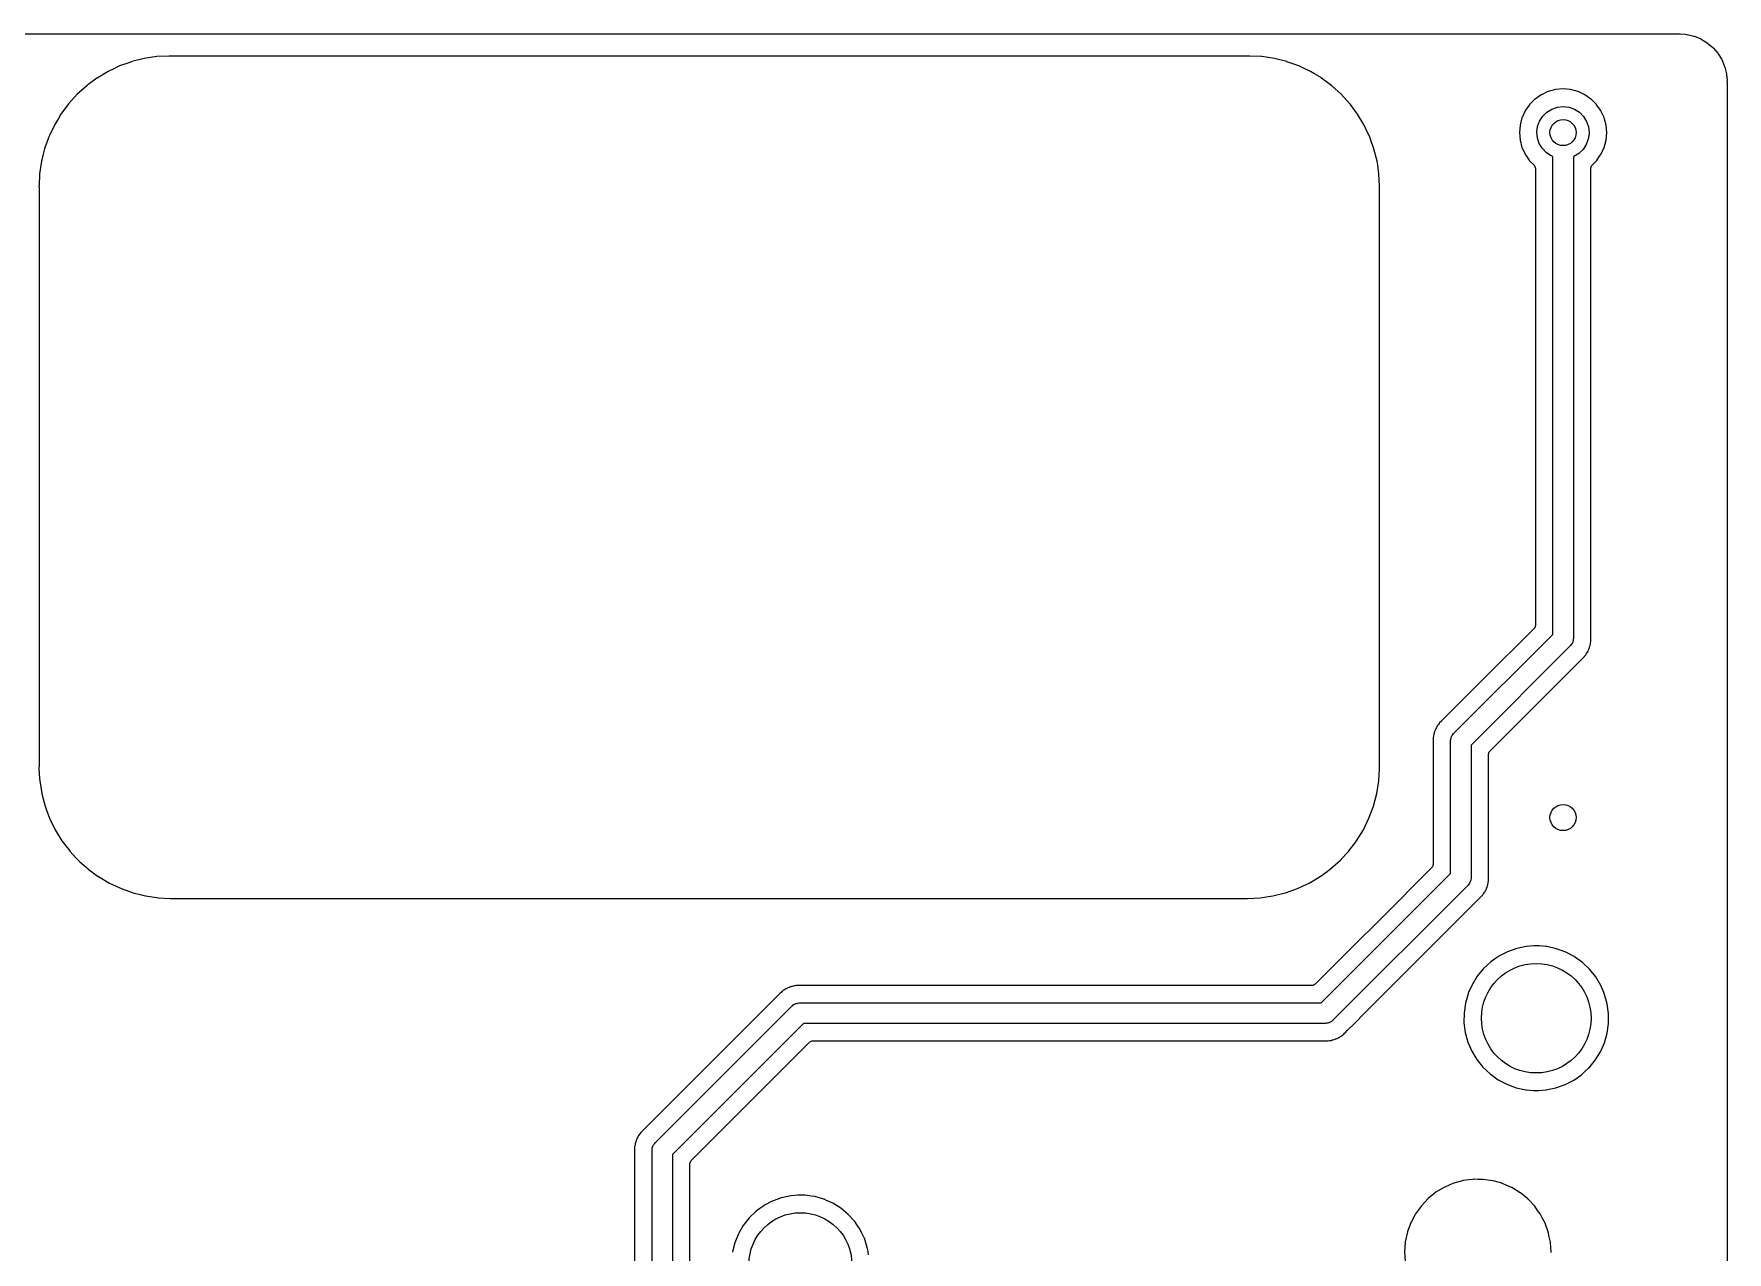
# Model space of a CAD drawing. Extents: x 3.43 to 6.79, y -5.81 to -1.74.
# Drawn here: x 4.849 to 6.794, y -3.143 to -1.742 of the extents above; entities that cross this region are included whole.
import ezdxf

# ---------------------------------------------------------------- set-up
doc = ezdxf.new("R2010")
doc.units = 0
doc.header["$MEASUREMENT"] = 0
doc.layers.add('BLACK', color=7, linetype='CONTINUOUS')

msp = doc.modelspace()

# ---------------------------------------------------------------- linework, layer by layer
at = {"layer": 'BLACK', "linetype": 'CONTINUOUS'}
for p, q in [((4.59476, -1.74242), (6.73719, -1.74242)), ((6.73719, -1.74242), (6.73795, -1.74248)), ((6.73795, -1.74248), (6.73853, -1.74257)), ((6.73853, -1.74257), (6.73853, -1.74257)), ((6.73853, -1.74257), (6.73888, -1.74262)), ((6.73888, -1.74262), (6.73944, -1.74255)), ((6.73944, -1.74255), (6.74047, -1.74252)), ((6.74047, -1.74252), (6.74571, -1.74294)), ((6.74571, -1.74294), (6.74734, -1.74306)), ((6.74734, -1.74306), (6.74811, -1.74319)), ((6.74811, -1.74319), (6.75574, -1.74502)), ((6.75574, -1.74502), (6.75648, -1.74526)), ((6.75648, -1.74526), (6.76373, -1.74826)), ((6.76373, -1.74826), (6.76442, -1.74861)), ((6.76442, -1.74861), (6.77111, -1.75271)), ((4.9899, -1.76864), (4.97532, -1.77081)), ((4.99002, -1.76864), (4.9899, -1.76864)), ((5.00411, -1.76795), (4.99002, -1.76864)), ((4.99002, -1.76864), (4.99002, -1.76864)), ((5.00424, -1.76793), (5.00411, -1.76795)), ((5.00443, -1.76792), (5.00424, -1.76793)), ((5.00424, -1.76793), (5.00424, -1.76793)), ((5.00462, -1.7679), (5.00443, -1.76792)), ((5.00481, -1.7679), (5.00462, -1.7679)), ((5.00488, -1.7679), (5.00481, -1.7679)), ((5.00481, -1.7679), (5.00481, -1.7679)), ((5.00512, -1.7679), (5.00488, -1.7679)), ((5.0053, -1.76793), (5.00512, -1.7679)), ((5.0059, -1.76803), (5.0053, -1.76793)), ((5.0053, -1.76793), (5.0053, -1.76793)), ((5.00672, -1.7681), (5.0059, -1.76803)), ((6.24283, -1.7681), (5.00672, -1.7681)), ((6.24353, -1.76805), (6.24283, -1.7681)), ((6.24405, -1.76798), (6.24353, -1.76805)), ((6.24462, -1.7679), (6.24405, -1.76798)), ((6.24481, -1.7679), (6.24462, -1.7679)), ((6.24486, -1.7679), (6.24481, -1.7679)), ((6.24481, -1.7679), (6.24481, -1.7679)), ((6.24512, -1.7679), (6.24486, -1.7679)), ((6.24531, -1.76793), (6.24512, -1.7679)), ((6.2455, -1.76795), (6.24531, -1.76793)), ((6.24577, -1.76798), (6.2455, -1.76795)), ((6.2455, -1.76795), (6.2455, -1.76795)), ((6.25922, -1.76864), (6.24577, -1.76798)), ((6.25934, -1.76864), (6.25922, -1.76864)), ((6.25922, -1.76864), (6.25922, -1.76864)), ((6.27392, -1.77081), (6.25934, -1.76864)), ((6.77111, -1.75271), (6.77174, -1.75317)), ((6.77174, -1.75317), (6.77771, -1.75827)), ((6.77771, -1.75827), (6.77826, -1.75882)), ((6.77826, -1.75882), (6.78336, -1.76478)), ((6.78336, -1.76478), (6.78381, -1.76541)), ((6.78381, -1.76541), (6.78791, -1.7721)), ((4.93382, -1.78566), (4.92118, -1.79323)), ((4.93703, -1.78414), (4.93382, -1.78566)), ((4.93799, -1.78369), (4.93703, -1.78414)), ((4.94714, -1.77935), (4.93799, -1.78369)), ((4.95773, -1.77557), (4.94714, -1.77935)), ((4.96091, -1.77443), (4.95773, -1.77557)), ((4.96102, -1.77439), (4.96091, -1.77443)), ((4.96091, -1.77443), (4.96091, -1.77443)), ((4.96114, -1.77436), (4.96102, -1.77439)), ((4.9752, -1.77084), (4.96114, -1.77436)), ((4.96114, -1.77436), (4.96114, -1.77436)), ((4.97532, -1.77081), (4.9752, -1.77084)), ((4.9752, -1.77084), (4.9752, -1.77084)), ((6.27404, -1.77084), (6.27392, -1.77081)), ((6.2881, -1.77436), (6.27404, -1.77084)), ((6.27404, -1.77084), (6.27404, -1.77084)), ((6.28811, -1.77436), (6.2881, -1.77436)), ((6.28822, -1.77439), (6.28811, -1.77436)), ((6.28834, -1.77443), (6.28822, -1.77439)), ((6.29516, -1.77687), (6.28834, -1.77443)), ((6.28834, -1.77443), (6.28834, -1.77443)), ((6.3021, -1.77935), (6.29516, -1.77687)), ((6.30513, -1.78079), (6.3021, -1.77935)), ((6.31532, -1.7856), (6.30513, -1.78079)), ((6.31543, -1.78566), (6.31532, -1.7856)), ((6.31532, -1.7856), (6.31532, -1.7856)), ((6.32003, -1.78842), (6.31543, -1.78566)), ((6.32796, -1.79317), (6.32003, -1.78842)), ((6.78791, -1.7721), (6.78827, -1.7728)), ((6.78827, -1.7728), (6.79127, -1.78005)), ((6.79127, -1.78005), (6.79151, -1.78079)), ((6.79151, -1.78079), (6.79334, -1.78842)), ((6.79334, -1.78842), (6.79346, -1.78919)), ((6.79346, -1.78919), (6.79398, -1.79578)), ((4.90934, -1.80201), (4.89841, -1.81191)), ((4.91073, -1.80098), (4.90934, -1.80201)), ((4.92108, -1.79331), (4.91073, -1.80098)), ((4.92118, -1.79323), (4.92108, -1.79331)), ((6.32797, -1.79317), (6.32796, -1.79317)), ((6.32807, -1.79323), (6.32797, -1.79317)), ((6.32817, -1.79331), (6.32807, -1.79323)), ((6.33852, -1.80098), (6.32817, -1.79331)), ((6.32817, -1.79331), (6.32817, -1.79331)), ((6.33991, -1.80201), (6.33852, -1.80098)), ((6.35083, -1.81191), (6.33991, -1.80201)), ((6.5882, -1.80887), (6.58066, -1.81239)), ((6.58839, -1.80878), (6.5882, -1.80887)), ((6.5882, -1.80887), (6.5882, -1.80887)), ((6.5886, -1.80872), (6.58839, -1.80878)), ((6.59119, -1.80803), (6.5886, -1.80872)), ((6.5886, -1.80872), (6.5886, -1.80872)), ((6.59685, -1.80651), (6.59119, -1.80803)), ((6.60557, -1.80575), (6.59685, -1.80651)), ((6.61429, -1.80651), (6.60557, -1.80575)), ((6.61994, -1.80803), (6.61429, -1.80651)), ((6.62253, -1.80872), (6.61994, -1.80803)), ((6.62274, -1.80878), (6.62253, -1.80872)), ((6.62253, -1.80872), (6.62253, -1.80872)), ((6.62294, -1.80887), (6.62274, -1.80878)), ((6.63048, -1.81239), (6.62294, -1.80887)), ((6.62294, -1.80887), (6.62294, -1.80887)), ((6.79396, -1.7968), (6.79391, -1.79715)), ((6.79391, -1.79715), (6.79395, -1.7975)), ((6.79395, -1.7975), (6.79395, -1.7975)), ((6.79395, -1.7975), (6.79407, -1.79839)), ((6.79398, -1.79578), (6.79396, -1.79645)), ((6.79396, -1.79645), (6.79396, -1.79645)), ((6.79396, -1.79645), (6.79396, -1.7968)), ((6.79407, -1.79839), (6.79411, -1.79904)), ((6.79411, -1.79904), (6.79411, -5.75786)), ((4.88852, -1.82284), (4.87974, -1.83467)), ((4.89841, -1.81191), (4.88852, -1.82284)), ((6.36073, -1.82283), (6.35083, -1.81191)), ((6.3608, -1.82293), (6.36073, -1.82283)), ((6.36125, -1.82353), (6.3608, -1.82293)), ((6.3608, -1.82293), (6.3608, -1.82293)), ((6.36951, -1.83467), (6.36125, -1.82353)), ((6.56698, -1.82386), (6.56221, -1.83068)), ((6.5671, -1.82369), (6.56698, -1.82386)), ((6.56698, -1.82386), (6.56698, -1.82386)), ((6.57329, -1.8175), (6.5671, -1.82369)), ((6.57347, -1.81737), (6.57329, -1.8175)), ((6.58028, -1.8126), (6.57347, -1.81737)), ((6.57347, -1.81737), (6.57347, -1.81737)), ((6.58046, -1.81248), (6.58028, -1.8126)), ((6.58028, -1.8126), (6.58028, -1.8126)), ((6.58066, -1.81239), (6.58046, -1.81248)), ((6.58066, -1.81239), (6.58066, -1.81239)), ((6.59279, -1.82882), (6.59912, -1.82666)), ((6.59912, -1.82666), (6.60578, -1.82596)), ((6.60578, -1.82596), (6.61242, -1.82675)), ((6.61242, -1.82675), (6.61872, -1.829)), ((6.63067, -1.81248), (6.63048, -1.81239)), ((6.63048, -1.81239), (6.63048, -1.81239)), ((6.63345, -1.81442), (6.63067, -1.81248)), ((6.63766, -1.81737), (6.63345, -1.81442)), ((6.63784, -1.8175), (6.63766, -1.81737)), ((6.63766, -1.81737), (6.63766, -1.81737)), ((6.64403, -1.82369), (6.63784, -1.8175)), ((6.64415, -1.82386), (6.64403, -1.82369)), ((6.64893, -1.83068), (6.64415, -1.82386)), ((6.64415, -1.82386), (6.64415, -1.82386)), ((4.87211, -1.84743), (4.86645, -1.85938)), ((4.87216, -1.84732), (4.87211, -1.84743)), ((4.87211, -1.84743), (4.87211, -1.84743)), ((4.87233, -1.84703), (4.87216, -1.84732)), ((4.87633, -1.84035), (4.87233, -1.84703)), ((4.87974, -1.83467), (4.87633, -1.84035)), ((6.37709, -1.84732), (6.36951, -1.83467)), ((6.37714, -1.84743), (6.37709, -1.84732)), ((6.38107, -1.85575), (6.37714, -1.84743)), ((6.37714, -1.84743), (6.37714, -1.84743)), ((6.55612, -1.84724), (6.55536, -1.85596)), ((6.55791, -1.84056), (6.55612, -1.84724)), ((6.55833, -1.839), (6.55791, -1.84056)), ((6.55838, -1.83879), (6.55833, -1.839)), ((6.55833, -1.839), (6.55833, -1.839)), ((6.55848, -1.83859), (6.55838, -1.83879)), ((6.56199, -1.83105), (6.55848, -1.83859)), ((6.56208, -1.83086), (6.56199, -1.83105)), ((6.56199, -1.83105), (6.56199, -1.83105)), ((6.56221, -1.83068), (6.56208, -1.83086)), ((6.57641, -1.84891), (6.5787, -1.84262)), ((6.5787, -1.84262), (6.58232, -1.837)), ((6.58232, -1.837), (6.5871, -1.83232)), ((6.5871, -1.83232), (6.59279, -1.82882)), ((6.61872, -1.829), (6.62437, -1.83258)), ((6.62437, -1.83258), (6.62908, -1.83733)), ((6.62908, -1.83733), (6.63262, -1.843)), ((6.63262, -1.843), (6.63482, -1.84931)), ((6.64905, -1.83086), (6.64893, -1.83068)), ((6.64914, -1.83105), (6.64905, -1.83086)), ((6.65266, -1.83859), (6.64914, -1.83105)), ((6.64914, -1.83105), (6.64914, -1.83105)), ((6.65275, -1.83879), (6.65266, -1.83859)), ((6.65281, -1.839), (6.65275, -1.83879)), ((6.65322, -1.84056), (6.65281, -1.839)), ((6.65281, -1.839), (6.65281, -1.839)), ((6.65501, -1.84724), (6.65322, -1.84056)), ((6.65578, -1.85596), (6.65501, -1.84724)), ((4.86353, -1.86714), (4.86093, -1.87441)), ((4.86586, -1.86064), (4.86353, -1.86714)), ((4.86645, -1.85938), (4.86586, -1.86064)), ((6.38339, -1.86064), (6.38107, -1.85575)), ((6.38484, -1.86468), (6.38339, -1.86064)), ((6.38793, -1.87333), (6.38484, -1.86468)), ((6.55536, -1.85596), (6.55612, -1.86468)), ((6.55612, -1.86468), (6.55838, -1.87313)), ((6.57557, -1.85554), (6.57641, -1.84891)), ((6.57622, -1.8622), (6.57557, -1.85554)), ((6.57833, -1.86854), (6.57622, -1.8622)), ((6.63462, -1.86342), (6.63225, -1.86967)), ((6.63556, -1.8568), (6.63462, -1.86342)), ((6.63482, -1.84931), (6.63557, -1.85596)), ((6.63557, -1.85596), (6.63556, -1.8568)), ((6.65275, -1.87313), (6.65501, -1.86468)), ((6.65501, -1.86468), (6.65578, -1.85596)), ((4.8593, -1.88087), (4.85731, -1.88882)), ((4.86086, -1.87464), (4.8593, -1.88087)), ((4.86089, -1.87452), (4.86086, -1.87464)), ((4.86086, -1.87464), (4.86086, -1.87464)), ((4.86093, -1.87441), (4.86089, -1.87452)), ((4.86093, -1.87441), (4.86093, -1.87441)), ((6.38836, -1.87452), (6.38793, -1.87333)), ((6.39194, -1.88882), (6.38836, -1.87452)), ((6.55838, -1.87313), (6.55848, -1.87333)), ((6.55848, -1.87333), (6.55848, -1.87333)), ((6.55848, -1.87333), (6.56199, -1.88087)), ((6.56199, -1.88087), (6.56199, -1.88087)), ((6.56199, -1.88087), (6.56208, -1.88107)), ((6.56208, -1.88107), (6.56221, -1.88124)), ((6.56221, -1.88124), (6.56221, -1.88124)), ((6.56221, -1.88124), (6.56278, -1.88206)), ((6.56278, -1.88206), (6.5671, -1.88824)), ((6.5818, -1.87426), (6.57833, -1.86854)), ((6.58644, -1.87908), (6.5818, -1.87426)), ((6.59204, -1.88274), (6.58644, -1.87908)), ((6.59378, -1.88338), (6.59204, -1.88274)), ((6.59378, -2.43283), (6.59378, -1.88338)), ((6.61796, -1.88328), (6.6174, -1.88346)), ((6.6174, -1.88346), (6.6174, -2.43772)), ((6.6237, -1.87986), (6.61796, -1.88328)), ((6.62855, -1.87524), (6.6237, -1.87986)), ((6.63225, -1.86967), (6.62855, -1.87524)), ((6.64403, -1.88824), (6.64835, -1.88206)), ((6.64835, -1.88206), (6.64893, -1.88124)), ((6.64893, -1.88124), (6.64905, -1.88107)), ((6.64893, -1.88124), (6.64893, -1.88124)), ((6.64905, -1.88107), (6.64914, -1.88087)), ((6.64914, -1.88087), (6.65266, -1.87333)), ((6.64914, -1.88087), (6.64914, -1.88087)), ((6.65266, -1.87333), (6.65275, -1.87313)), ((6.65266, -1.87333), (6.65266, -1.87333)), ((4.85514, -1.90352), (4.85448, -1.91697)), ((4.85731, -1.88882), (4.85514, -1.9034)), ((4.85514, -1.9034), (4.85514, -1.90352)), ((4.85514, -1.90352), (4.85514, -1.90352)), ((6.39196, -1.88894), (6.39194, -1.88882)), ((6.39261, -1.89338), (6.39196, -1.88894)), ((6.39196, -1.88894), (6.39196, -1.88894)), ((6.3941, -1.9034), (6.39261, -1.89338)), ((6.39411, -1.90352), (6.3941, -1.9034)), ((6.3948, -1.91764), (6.39411, -1.90352)), ((6.39411, -1.90352), (6.39411, -1.90352)), ((6.5671, -1.88824), (6.57231, -1.89344)), ((6.57231, -1.89344), (6.57365, -1.89589)), ((6.57365, -1.89589), (6.57376, -1.89695)), ((6.57376, -1.89695), (6.57376, -2.42248)), ((6.63742, -1.8969), (6.63821, -1.89422)), ((6.63742, -2.43415), (6.63742, -1.8969)), ((6.63821, -1.89422), (6.63887, -1.89339)), ((6.63887, -1.89339), (6.64403, -1.88824)), ((4.85443, -1.91744), (4.8544, -1.91763)), ((4.8544, -1.91763), (4.8544, -1.91812)), ((4.8544, -1.91812), (4.85449, -1.9188)), ((4.85445, -1.91725), (4.85443, -1.91744)), ((4.85448, -1.91697), (4.85445, -1.91725)), ((4.85445, -1.91725), (4.85445, -1.91725)), ((4.85449, -1.9188), (4.85455, -1.91921)), ((4.85455, -1.91921), (4.8546, -1.91991)), ((4.8546, -1.91991), (4.8546, -2.58428)), ((6.39464, -1.92022), (6.39471, -1.91939)), ((6.39464, -2.58459), (6.39464, -1.92022)), ((6.39471, -1.91939), (6.39474, -1.91921)), ((6.39474, -1.91921), (6.39484, -1.91861)), ((6.39481, -1.91774), (6.3948, -1.91764)), ((6.39482, -1.91793), (6.39481, -1.91774)), ((6.39481, -1.91774), (6.39481, -1.91774)), ((6.39485, -1.91812), (6.39482, -1.91793)), ((6.39484, -1.91861), (6.39485, -1.91812)), ((6.57231, -2.42599), (6.51319, -2.4851)), ((6.57297, -2.42516), (6.57231, -2.42599)), ((6.57376, -2.42248), (6.57297, -2.42516)), ((6.47984, -2.54677), (6.59378, -2.43283)), ((6.61394, -2.44607), (6.5, -2.56001)), ((6.61468, -2.44499), (6.61394, -2.44607)), ((6.61557, -2.44403), (6.61468, -2.44499)), ((6.6159, -2.44322), (6.61557, -2.44403)), ((6.61639, -2.44251), (6.6159, -2.44322)), ((6.61669, -2.44123), (6.61639, -2.44251)), ((6.61718, -2.44001), (6.61669, -2.44123)), ((6.61732, -2.4386), (6.61718, -2.44001)), ((6.61739, -2.4383), (6.61732, -2.4386)), ((6.6174, -2.43772), (6.61736, -2.43812)), ((6.61736, -2.43812), (6.61739, -2.4383)), ((6.63428, -2.45196), (6.63487, -2.45036)), ((6.63487, -2.45036), (6.63506, -2.4499)), ((6.63506, -2.4499), (6.63568, -2.44861)), ((6.63568, -2.44861), (6.6358, -2.44836)), ((6.63568, -2.44861), (6.63568, -2.44861)), ((6.6358, -2.44836), (6.6361, -2.44707)), ((6.6361, -2.44707), (6.63627, -2.44649)), ((6.63627, -2.44649), (6.63663, -2.44551)), ((6.63663, -2.44551), (6.63672, -2.44525)), ((6.63672, -2.44525), (6.63694, -2.44356)), ((6.63694, -2.44356), (6.63703, -2.44307)), ((6.63703, -2.44307), (6.63711, -2.4427)), ((6.63711, -2.4427), (6.63741, -2.4414)), ((6.63741, -2.4414), (6.63742, -2.4398)), ((6.63742, -2.43421), (6.63742, -2.43415)), ((6.63744, -2.43426), (6.63742, -2.43421)), ((6.63742, -2.43829), (6.63744, -2.43426)), ((6.63742, -2.43974), (6.63742, -2.43829)), ((6.63742, -2.43977), (6.63742, -2.43974)), ((6.63742, -2.4398), (6.63742, -2.43977)), ((6.52556, -2.56276), (6.62784, -2.46048)), ((6.62784, -2.46048), (6.62788, -2.46045)), ((6.62788, -2.46045), (6.63022, -2.45816)), ((6.63022, -2.45816), (6.63041, -2.45797)), ((6.63022, -2.45816), (6.63022, -2.45816)), ((6.63041, -2.45797), (6.63134, -2.45653)), ((6.63134, -2.45653), (6.63163, -2.45612)), ((6.63163, -2.45612), (6.6327, -2.45479)), ((6.6327, -2.45479), (6.63327, -2.4536)), ((6.63327, -2.4536), (6.63357, -2.45307)), ((6.63357, -2.45307), (6.63428, -2.45196)), ((6.51319, -2.4851), (6.46594, -2.53235)), ((6.45702, -2.54786), (6.45684, -2.54928)), ((6.45705, -2.54759), (6.45702, -2.54786)), ((6.45751, -2.54635), (6.45705, -2.54759)), ((6.45768, -2.54576), (6.45751, -2.54635)), ((6.45791, -2.54475), (6.45768, -2.54576)), ((6.45798, -2.54448), (6.45791, -2.54475)), ((6.45872, -2.54294), (6.45798, -2.54448)), ((6.45891, -2.54248), (6.45872, -2.54294)), ((6.4594, -2.54114), (6.45891, -2.54248)), ((6.4595, -2.54088), (6.4594, -2.54114)), ((6.4594, -2.54114), (6.4594, -2.54114)), ((6.46021, -2.53977), (6.4595, -2.54088)), ((6.46051, -2.53924), (6.46021, -2.53977)), ((6.46108, -2.53805), (6.46051, -2.53924)), ((6.46215, -2.53671), (6.46108, -2.53805)), ((6.46244, -2.53631), (6.46215, -2.53671)), ((6.46322, -2.53511), (6.46244, -2.53631)), ((6.46337, -2.53487), (6.46322, -2.53511)), ((6.46322, -2.53511), (6.46322, -2.53511)), ((6.4659, -2.53239), (6.46337, -2.53487)), ((6.46594, -2.53235), (6.4659, -2.53239)), ((6.47821, -2.54881), (6.4791, -2.54785)), ((6.4791, -2.54785), (6.47984, -2.54677)), ((6.45636, -2.55455), (6.45634, -2.55858)), ((6.45634, -2.55858), (6.45635, -2.55862)), ((6.45635, -2.55862), (6.45636, -2.55869)), ((6.45637, -2.55171), (6.45636, -2.55303)), ((6.45636, -2.55303), (6.45636, -2.55307)), ((6.45636, -2.55307), (6.45636, -2.5531)), ((6.45636, -2.5531), (6.45636, -2.55455)), ((6.45636, -2.55869), (6.45636, -2.69736)), ((6.45675, -2.54977), (6.45637, -2.55144)), ((6.45637, -2.55144), (6.45637, -2.55171)), ((6.45637, -2.55171), (6.45637, -2.55171)), ((6.45684, -2.54928), (6.45675, -2.54977)), ((6.47638, -2.55512), (6.47642, -2.55472)), ((6.47638, -2.70771), (6.47638, -2.55512)), ((6.47639, -2.55454), (6.47646, -2.55424)), ((6.47642, -2.55472), (6.47639, -2.55454)), ((6.47646, -2.55424), (6.4766, -2.55282)), ((6.4766, -2.55282), (6.47709, -2.55161)), ((6.47709, -2.55161), (6.47739, -2.55033)), ((6.47739, -2.55033), (6.47788, -2.54962)), ((6.47788, -2.54962), (6.47821, -2.54881)), ((6.5, -2.56001), (6.5, -2.7126)), ((6.52002, -2.57036), (6.52081, -2.56768)), ((6.52081, -2.56768), (6.52147, -2.56685)), ((6.52147, -2.56685), (6.52556, -2.56276)), ((4.85445, -2.58565), (4.8544, -2.586)), ((4.8544, -2.586), (4.8544, -2.58649)), ((4.8544, -2.58649), (4.85443, -2.58668)), ((4.85443, -2.58668), (4.85444, -2.58683)), ((4.85444, -2.58683), (4.85446, -2.58705)), ((4.85455, -2.58504), (4.85445, -2.58565)), ((4.85446, -2.58705), (4.8552, -2.59858)), ((4.8546, -2.58428), (4.85455, -2.58504)), ((6.39468, -2.58522), (6.39464, -2.58459)), ((6.39485, -2.58649), (6.39468, -2.58522)), ((6.39474, -2.58767), (6.39478, -2.58737)), ((6.39478, -2.58737), (6.3948, -2.58718)), ((6.39478, -2.58737), (6.39478, -2.58737)), ((6.3948, -2.58718), (6.39483, -2.58699)), ((6.39483, -2.58699), (6.39485, -2.58649)), ((6.52002, -2.70903), (6.52002, -2.57036)), ((4.8552, -2.59858), (4.85536, -2.60125)), ((4.85536, -2.60125), (4.85773, -2.61585)), ((6.39152, -2.61585), (6.39388, -2.60125)), ((6.39388, -2.60125), (6.39474, -2.58767)), ((4.85773, -2.61585), (4.85776, -2.61597)), ((4.85776, -2.61597), (4.85776, -2.61597)), ((4.85776, -2.61597), (4.85933, -2.62192)), ((4.85933, -2.62192), (4.8615, -2.63016)), ((6.38775, -2.63016), (6.39152, -2.61585)), ((4.8615, -2.63016), (4.86154, -2.63027)), ((4.86154, -2.63027), (4.86154, -2.63027)), ((4.86154, -2.63027), (4.86279, -2.63362)), ((4.86279, -2.63362), (4.86664, -2.64402)), ((4.86664, -2.64402), (4.87311, -2.65733)), ((6.37614, -2.65733), (6.3826, -2.64402)), ((6.3826, -2.64402), (6.38628, -2.63411)), ((6.38628, -2.63411), (6.3877, -2.63027)), ((6.3877, -2.63027), (6.38775, -2.63016)), ((6.3877, -2.63027), (6.3877, -2.63027)), ((4.87311, -2.65733), (4.88083, -2.66994)), ((6.36841, -2.66994), (6.37614, -2.65733)), ((4.88083, -2.66994), (4.88975, -2.68174)), ((4.88975, -2.68174), (4.88983, -2.68183)), ((4.88983, -2.68183), (4.88983, -2.68183)), ((4.88983, -2.68183), (4.89727, -2.68991)), ((6.35613, -2.6854), (6.35942, -2.68183)), ((6.35942, -2.68183), (6.3595, -2.68174)), ((6.35942, -2.68183), (6.35942, -2.68183)), ((6.3595, -2.68174), (6.36659, -2.67236)), ((6.36659, -2.67236), (6.36834, -2.67004)), ((6.36834, -2.67004), (6.36841, -2.66994)), ((6.36834, -2.67004), (6.36834, -2.67004)), ((4.89727, -2.68991), (4.89976, -2.69262)), ((4.89976, -2.69262), (4.89985, -2.6927)), ((4.89985, -2.6927), (4.89985, -2.6927)), ((4.89985, -2.6927), (4.90145, -2.69413)), ((4.90145, -2.69413), (4.91079, -2.70248)), ((4.91079, -2.70248), (4.91089, -2.70255)), ((4.91089, -2.70255), (4.91089, -2.70255)), ((4.91089, -2.70255), (4.92263, -2.71115)), ((6.33293, -2.70652), (6.33845, -2.70248)), ((6.33845, -2.70248), (6.33854, -2.7024)), ((6.33854, -2.7024), (6.34418, -2.69736)), ((6.33854, -2.7024), (6.33854, -2.7024)), ((6.34418, -2.69736), (6.34948, -2.69262)), ((6.34948, -2.69262), (6.35613, -2.6854)), ((6.45491, -2.70087), (6.39575, -2.76002)), ((6.45557, -2.70004), (6.45491, -2.70087)), ((6.45636, -2.69736), (6.45557, -2.70004)), ((4.92263, -2.71115), (4.92263, -2.71115)), ((4.92263, -2.71115), (4.92272, -2.71122)), ((4.92272, -2.71122), (4.92283, -2.71128)), ((4.92283, -2.71128), (4.92283, -2.71128)), ((4.92283, -2.71128), (4.93534, -2.7187)), ((4.93534, -2.7187), (4.93534, -2.7187)), ((4.93534, -2.7187), (4.93545, -2.71876)), ((4.93545, -2.71876), (4.93556, -2.71881)), ((4.93556, -2.71881), (4.93556, -2.71881)), ((4.93556, -2.71881), (4.94227, -2.72195)), ((4.94227, -2.72195), (4.94884, -2.72503)), ((6.3004, -2.72503), (6.30698, -2.72195)), ((6.30698, -2.72195), (6.31369, -2.71881)), ((6.31369, -2.71881), (6.3138, -2.71876)), ((6.31369, -2.71881), (6.31369, -2.71881)), ((6.3138, -2.71876), (6.3139, -2.7187)), ((6.3139, -2.7187), (6.32642, -2.71128)), ((6.3139, -2.7187), (6.3139, -2.7187)), ((6.32642, -2.71128), (6.32652, -2.71122)), ((6.32642, -2.71128), (6.32642, -2.71128)), ((6.32652, -2.71122), (6.32662, -2.71115)), ((6.32662, -2.71115), (6.33293, -2.70652)), ((6.32662, -2.71115), (6.32662, -2.71115)), ((6.32763, -2.85645), (6.47638, -2.70771)), ((6.49654, -2.72095), (6.34087, -2.87662)), ((6.49728, -2.71987), (6.49654, -2.72095)), ((6.49817, -2.71891), (6.49728, -2.71987)), ((6.49849, -2.7181), (6.49817, -2.71891)), ((6.49899, -2.71738), (6.49849, -2.7181)), ((6.49929, -2.71611), (6.49899, -2.71738)), ((6.49978, -2.71489), (6.49929, -2.71611)), ((6.49991, -2.71348), (6.49978, -2.71489)), ((6.49999, -2.71318), (6.49991, -2.71348)), ((6.5, -2.7126), (6.49996, -2.71299)), ((6.49996, -2.71299), (6.49999, -2.71318)), ((6.51779, -2.7245), (6.5184, -2.72324)), ((6.5184, -2.72324), (6.5187, -2.72195)), ((6.5187, -2.72195), (6.51887, -2.72137)), ((6.51887, -2.72137), (6.51923, -2.72039)), ((6.51923, -2.72039), (6.51932, -2.72013)), ((6.51932, -2.72013), (6.51954, -2.71844)), ((6.51954, -2.71844), (6.51962, -2.71794)), ((6.51962, -2.71794), (6.52001, -2.71628)), ((6.52001, -2.71468), (6.52002, -2.71465)), ((6.52001, -2.71628), (6.52001, -2.71468)), ((6.52002, -2.70909), (6.52002, -2.70903)), ((6.52003, -2.70914), (6.52002, -2.70909)), ((6.52002, -2.71317), (6.52003, -2.71128)), ((6.52002, -2.71462), (6.52002, -2.71317)), ((6.52002, -2.71465), (6.52002, -2.71462)), ((6.52003, -2.70928), (6.52003, -2.70914)), ((6.52003, -2.71128), (6.52003, -2.70928)), ((6.52003, -2.70928), (6.52003, -2.70928)), ((4.94884, -2.72503), (4.94896, -2.72507)), ((4.94896, -2.72507), (4.94896, -2.72507)), ((4.94896, -2.72507), (4.96267, -2.72992)), ((4.96267, -2.72992), (4.96267, -2.72992)), ((4.96267, -2.72992), (4.96278, -2.72996)), ((4.96278, -2.72996), (4.9722, -2.7323)), ((4.9722, -2.7323), (4.97702, -2.7335)), ((4.97702, -2.7335), (4.97702, -2.7335)), ((4.97702, -2.7335), (4.97714, -2.73352)), ((4.97714, -2.73352), (4.99177, -2.73568)), ((4.99177, -2.73568), (5.00537, -2.73634)), ((5.00537, -2.73634), (5.00567, -2.73637)), ((5.00567, -2.73637), (5.00567, -2.73637)), ((5.00567, -2.73637), (5.00586, -2.73638)), ((5.00586, -2.73638), (5.00605, -2.73642)), ((5.00605, -2.73642), (5.0063, -2.73642)), ((5.0063, -2.73642), (5.00635, -2.73642)), ((5.00635, -2.73642), (5.00635, -2.73642)), ((5.00635, -2.73642), (5.00655, -2.73642)), ((5.00655, -2.73642), (5.00763, -2.73627)), ((5.00763, -2.73627), (5.00834, -2.73622)), ((5.00834, -2.73622), (6.2406, -2.73622)), ((6.2406, -2.73622), (6.24142, -2.73629)), ((6.24142, -2.73629), (6.2422, -2.73642)), ((6.2422, -2.73642), (6.24245, -2.73642)), ((6.24245, -2.73642), (6.24251, -2.73642)), ((6.24251, -2.73642), (6.24251, -2.73642)), ((6.24251, -2.73642), (6.2427, -2.73642)), ((6.2427, -2.73642), (6.24289, -2.7364)), ((6.24289, -2.7364), (6.24308, -2.73638)), ((6.24308, -2.73638), (6.2432, -2.73637)), ((6.24308, -2.73638), (6.24308, -2.73638)), ((6.2432, -2.73637), (6.25747, -2.73568)), ((6.25747, -2.73568), (6.25759, -2.73566)), ((6.25759, -2.73566), (6.26479, -2.7346)), ((6.25759, -2.73566), (6.25759, -2.73566)), ((6.26479, -2.7346), (6.2721, -2.73353)), ((6.2721, -2.73353), (6.28646, -2.72997)), ((6.28646, -2.72997), (6.28657, -2.72993)), ((6.28657, -2.72993), (6.30029, -2.72507)), ((6.28657, -2.72993), (6.28657, -2.72993)), ((6.30029, -2.72507), (6.3004, -2.72503)), ((6.30029, -2.72507), (6.30029, -2.72507)), ((6.37684, -2.86896), (6.51044, -2.73537)), ((6.51044, -2.73537), (6.51047, -2.73533)), ((6.51047, -2.73533), (6.51281, -2.73304)), ((6.51281, -2.73304), (6.51301, -2.73284)), ((6.51281, -2.73304), (6.51281, -2.73304)), ((6.51301, -2.73284), (6.51394, -2.73141)), ((6.51394, -2.73141), (6.51423, -2.731)), ((6.51423, -2.731), (6.51503, -2.72999)), ((6.51503, -2.72999), (6.51529, -2.72967)), ((6.51529, -2.72967), (6.51587, -2.72848)), ((6.51587, -2.72848), (6.51617, -2.72795)), ((6.51617, -2.72795), (6.51673, -2.72707)), ((6.51673, -2.72707), (6.51688, -2.72684)), ((6.51673, -2.72707), (6.51673, -2.72707)), ((6.51688, -2.72684), (6.51746, -2.72524)), ((6.51746, -2.72524), (6.51766, -2.72478)), ((6.51766, -2.72478), (6.51779, -2.7245)), ((6.39575, -2.76002), (6.36419, -2.79158)), ((6.36419, -2.79158), (6.32079, -2.83498)), ((6.54176, -2.79765), (6.5317, -2.80284)), ((6.55243, -2.79388), (6.54176, -2.79765)), ((6.55797, -2.79273), (6.55243, -2.79388)), ((6.56335, -2.79161), (6.55797, -2.79273)), ((6.56351, -2.79158), (6.56335, -2.79161)), ((6.56335, -2.79161), (6.56335, -2.79161)), ((6.56368, -2.79157), (6.56351, -2.79158)), ((6.57187, -2.79101), (6.56368, -2.79157)), ((6.56368, -2.79157), (6.56368, -2.79157)), ((6.57196, -2.791), (6.57187, -2.79101)), ((6.57187, -2.79101), (6.57187, -2.79101)), ((6.57808, -2.791), (6.57196, -2.791)), ((6.57818, -2.79101), (6.57808, -2.791)), ((6.58574, -2.79161), (6.57818, -2.79101)), ((6.57818, -2.79101), (6.57818, -2.79101)), ((6.58696, -2.7917), (6.58574, -2.79161)), ((6.59802, -2.79411), (6.58696, -2.7917)), ((6.60865, -2.798), (6.59802, -2.79411)), ((6.61688, -2.80236), (6.60865, -2.798)), ((6.51415, -2.81706), (6.50698, -2.82582)), ((6.52244, -2.80935), (6.51415, -2.81706)), ((6.52789, -2.80552), (6.52244, -2.80935)), ((6.53156, -2.80294), (6.52789, -2.80552)), ((6.5317, -2.80284), (6.53156, -2.80294)), ((6.53156, -2.80294), (6.53156, -2.80294)), ((6.61779, -2.80284), (6.61688, -2.80236)), ((6.61865, -2.8033), (6.61779, -2.80284)), ((6.62784, -2.8099), (6.61865, -2.8033)), ((6.63605, -2.8177), (6.62784, -2.8099)), ((6.64313, -2.82653), (6.63605, -2.8177)), ((5.71262, -2.84036), (5.71167, -2.84081)), ((5.71315, -2.84008), (5.71262, -2.84036)), ((5.71403, -2.83952), (5.71315, -2.84008)), ((5.71427, -2.83938), (5.71403, -2.83952)), ((5.71403, -2.83952), (5.71403, -2.83952)), ((5.71588, -2.83881), (5.71427, -2.83938)), ((5.71635, -2.83863), (5.71588, -2.83881)), ((5.71789, -2.8379), (5.71635, -2.83863)), ((5.71816, -2.83785), (5.71789, -2.8379)), ((5.71918, -2.83763), (5.71816, -2.83785)), ((5.71816, -2.83785), (5.71816, -2.83785)), ((5.71977, -2.83746), (5.71918, -2.83763)), ((5.72101, -2.83703), (5.71977, -2.83746)), ((5.72271, -2.83684), (5.72101, -2.83703)), ((5.72321, -2.83676), (5.72271, -2.83684)), ((5.7246, -2.83645), (5.72321, -2.83676)), ((5.72487, -2.8364), (5.7246, -2.83645)), ((5.7246, -2.83645), (5.7246, -2.83645)), ((5.72842, -2.83643), (5.72487, -2.8364)), ((5.72847, -2.83643), (5.72842, -2.83643)), ((6.31728, -2.83643), (5.72847, -2.83643)), ((6.31833, -2.83632), (6.31728, -2.83643)), ((6.32079, -2.83498), (6.31833, -2.83632)), ((6.501, -2.83562), (6.49673, -2.84535)), ((6.50107, -2.83547), (6.501, -2.83562)), ((6.501, -2.83562), (6.501, -2.83562)), ((6.50698, -2.82582), (6.50107, -2.83547)), ((6.64894, -2.83624), (6.64313, -2.82653)), ((6.64901, -2.8364), (6.64894, -2.83624)), ((6.65237, -2.84429), (6.64901, -2.8364)), ((6.64901, -2.8364), (6.64901, -2.8364)), ((5.70308, -2.84828), (5.54838, -3.00298)), ((5.56228, -3.01739), (5.71976, -2.85991)), ((5.70312, -2.84823), (5.70308, -2.84828)), ((5.70315, -2.84819), (5.70312, -2.84823)), ((5.70485, -2.8465), (5.70315, -2.84819)), ((5.70601, -2.84535), (5.70485, -2.8465)), ((5.70703, -2.84433), (5.70601, -2.84535)), ((5.70705, -2.84431), (5.70703, -2.84433)), ((5.70708, -2.84429), (5.70705, -2.84431)), ((5.70802, -2.84336), (5.70708, -2.84429)), ((5.70821, -2.84316), (5.70802, -2.84336)), ((5.70802, -2.84336), (5.70802, -2.84336)), ((5.70966, -2.84226), (5.70821, -2.84316)), ((5.71007, -2.84197), (5.70966, -2.84226)), ((5.71032, -2.84178), (5.71007, -2.84197)), ((5.71142, -2.84092), (5.71032, -2.84178)), ((5.71167, -2.84081), (5.71142, -2.84092)), ((5.71167, -2.84081), (5.71167, -2.84081)), ((5.71976, -2.85991), (5.72007, -2.85966)), ((5.72007, -2.85966), (5.72018, -2.85951)), ((5.72018, -2.85951), (5.72044, -2.85935)), ((5.72044, -2.85935), (5.72154, -2.85845)), ((5.72154, -2.85845), (5.72274, -2.85793)), ((5.72274, -2.85793), (5.72386, -2.85724)), ((5.72386, -2.85724), (5.72471, -2.85709)), ((5.72471, -2.85709), (5.72551, -2.85674)), ((5.72551, -2.85674), (5.72682, -2.85669)), ((5.72682, -2.85669), (5.72811, -2.85645)), ((5.72811, -2.85645), (6.32763, -2.85645)), ((6.49342, -2.85672), (6.49182, -2.86792)), ((6.49652, -2.84583), (6.49342, -2.85672)), ((6.49673, -2.84535), (6.49652, -2.84583)), ((6.65338, -2.84665), (6.65237, -2.84429)), ((6.65637, -2.85757), (6.65338, -2.84665)), ((6.65784, -2.86879), (6.65637, -2.85757)), ((6.33677, -2.87928), (6.33592, -2.87944)), ((6.33789, -2.8786), (6.33677, -2.87928)), ((6.33909, -2.87808), (6.33789, -2.8786)), ((6.34019, -2.87718), (6.33909, -2.87808)), ((6.34045, -2.87701), (6.34019, -2.87718)), ((6.34056, -2.87687), (6.34045, -2.87701)), ((6.34087, -2.87662), (6.34056, -2.87687)), ((6.35755, -2.88825), (6.36656, -2.87924)), ((6.36656, -2.87924), (6.37684, -2.86896)), ((6.49182, -2.86809), (6.49176, -2.87907)), ((6.49176, -2.87907), (6.49176, -2.87924)), ((6.49176, -2.87924), (6.49324, -2.89046)), ((6.49182, -2.86792), (6.49182, -2.86809)), ((6.49182, -2.86809), (6.49182, -2.86809)), ((6.65779, -2.87941), (6.65784, -2.86896)), ((6.65784, -2.86896), (6.65784, -2.86879)), ((6.65784, -2.86896), (6.65784, -2.86896)), ((5.733, -2.88007), (5.58244, -3.03064)), ((6.33252, -2.88007), (5.733, -2.88007)), ((6.33381, -2.87983), (6.33252, -2.88007)), ((6.33512, -2.87979), (6.33381, -2.87983)), ((6.33592, -2.87944), (6.33512, -2.87979)), ((6.34145, -2.8989), (6.34274, -2.89862)), ((6.34274, -2.89862), (6.34358, -2.89823)), ((6.34358, -2.89823), (6.34428, -2.8979)), ((6.34428, -2.8979), (6.34475, -2.89771)), ((6.34475, -2.89771), (6.34636, -2.89715)), ((6.34636, -2.89715), (6.34748, -2.89645)), ((6.34748, -2.89645), (6.34801, -2.89616)), ((6.34801, -2.89616), (6.34896, -2.89572)), ((6.34896, -2.89572), (6.34921, -2.89561)), ((6.34896, -2.89572), (6.34896, -2.89572)), ((6.34921, -2.89561), (6.35056, -2.89456)), ((6.35056, -2.89456), (6.35097, -2.89427)), ((6.35097, -2.89427), (6.35218, -2.89351)), ((6.35218, -2.89351), (6.35242, -2.89337)), ((6.35218, -2.89351), (6.35218, -2.89351)), ((6.35242, -2.89337), (6.35355, -2.89224)), ((6.35355, -2.89224), (6.35358, -2.89222)), ((6.35358, -2.89222), (6.3536, -2.8922)), ((6.3536, -2.8922), (6.35461, -2.89119)), ((6.35461, -2.89119), (6.35462, -2.89118)), ((6.35462, -2.89118), (6.35551, -2.89029)), ((6.35551, -2.89029), (6.35748, -2.88834)), ((6.35748, -2.88834), (6.35751, -2.88829)), ((6.35751, -2.88829), (6.35755, -2.88825)), ((6.49324, -2.89046), (6.49328, -2.89062)), ((6.49328, -2.89062), (6.49328, -2.89063)), ((6.49328, -2.89063), (6.49398, -2.89317)), ((6.49398, -2.89317), (6.49623, -2.90138)), ((6.65309, -2.9022), (6.65619, -2.89132)), ((6.65619, -2.89132), (6.65779, -2.88011)), ((6.65779, -2.88011), (6.65779, -2.87941)), ((5.60391, -3.03748), (5.73984, -2.90155)), ((5.73984, -2.90155), (5.7423, -2.90021)), ((5.7423, -2.90021), (5.74335, -2.90009)), ((5.74335, -2.90009), (6.33216, -2.90009)), ((6.33216, -2.90009), (6.33221, -2.90009)), ((6.33221, -2.90009), (6.33576, -2.90013)), ((6.33576, -2.90013), (6.33742, -2.89977)), ((6.33742, -2.89977), (6.33792, -2.89969)), ((6.33792, -2.89969), (6.33934, -2.89953)), ((6.33934, -2.89953), (6.33962, -2.8995)), ((6.33934, -2.89953), (6.33934, -2.89953)), ((6.33962, -2.8995), (6.33988, -2.89941)), ((6.33988, -2.89941), (6.34086, -2.89907)), ((6.33988, -2.89941), (6.33988, -2.89941)), ((6.34086, -2.89907), (6.34145, -2.8989)), ((6.49623, -2.90138), (6.50067, -2.91179)), ((6.50067, -2.91179), (6.50648, -2.9215)), ((6.64263, -2.92222), (6.64854, -2.91256)), ((6.64854, -2.91256), (6.65309, -2.9022)), ((6.50648, -2.9215), (6.51356, -2.93034)), ((6.51356, -2.93034), (6.52177, -2.93813)), ((6.62717, -2.93868), (6.63025, -2.93581)), ((6.63025, -2.93581), (6.63533, -2.93109)), ((6.63533, -2.93109), (6.63546, -2.93097)), ((6.63533, -2.93109), (6.63533, -2.93109)), ((6.63546, -2.93097), (6.64263, -2.92222)), ((6.52177, -2.93813), (6.53096, -2.94473)), ((6.53096, -2.94473), (6.53111, -2.94481)), ((6.53111, -2.94481), (6.53111, -2.94481)), ((6.53111, -2.94481), (6.53196, -2.94526)), ((6.53196, -2.94526), (6.54096, -2.95003)), ((6.54096, -2.95003), (6.55159, -2.95392)), ((6.55159, -2.95392), (6.56265, -2.95633)), ((6.56265, -2.95633), (6.56377, -2.95642)), ((6.56377, -2.95642), (6.57143, -2.95702)), ((6.57143, -2.95702), (6.57143, -2.95702)), ((6.57143, -2.95702), (6.57153, -2.95703)), ((6.57153, -2.95703), (6.57765, -2.95703)), ((6.57765, -2.95703), (6.57773, -2.95702)), ((6.57773, -2.95702), (6.58593, -2.95646)), ((6.57773, -2.95702), (6.57773, -2.95702)), ((6.58593, -2.95646), (6.5861, -2.95645)), ((6.58593, -2.95646), (6.58593, -2.95646)), ((6.5861, -2.95645), (6.58626, -2.95642)), ((6.58626, -2.95642), (6.59164, -2.9553)), ((6.58626, -2.95642), (6.58626, -2.95642)), ((6.59164, -2.9553), (6.59718, -2.95416)), ((6.59718, -2.95416), (6.60785, -2.95038)), ((6.60785, -2.95038), (6.61791, -2.94519)), ((6.61791, -2.94519), (6.61804, -2.94509)), ((6.61804, -2.94509), (6.6266, -2.93908)), ((6.61804, -2.94509), (6.61804, -2.94509)), ((6.6266, -2.93908), (6.62717, -2.93868)), ((5.54035, -3.01537), (5.54012, -3.01639)), ((5.54042, -3.0151), (5.54035, -3.01537)), ((5.54035, -3.01537), (5.54035, -3.01537)), ((5.54054, -3.01485), (5.54042, -3.0151)), ((5.54116, -3.01357), (5.54054, -3.01485)), ((5.54054, -3.01485), (5.54054, -3.01485)), ((5.54135, -3.01311), (5.54116, -3.01357)), ((5.54184, -3.01176), (5.54135, -3.01311)), ((5.54194, -3.0115), (5.54184, -3.01176)), ((5.54184, -3.01176), (5.54184, -3.01176)), ((5.54265, -3.01039), (5.54194, -3.0115)), ((5.54295, -3.00986), (5.54265, -3.01039)), ((5.5434, -3.00892), (5.54295, -3.00986)), ((5.54352, -3.00867), (5.5434, -3.00892)), ((5.5434, -3.00892), (5.5434, -3.00892)), ((5.54459, -3.00734), (5.54352, -3.00867)), ((5.54488, -3.00693), (5.54459, -3.00734)), ((5.54581, -3.0055), (5.54488, -3.00693)), ((5.54834, -3.00302), (5.54581, -3.0055)), ((5.54838, -3.00298), (5.54834, -3.00302)), ((5.5388, -3.02518), (5.53879, -3.0292)), ((5.53879, -3.0292), (5.5388, -3.02925)), ((5.53881, -3.02234), (5.5388, -3.02366)), ((5.5388, -3.02366), (5.5388, -3.02369)), ((5.5388, -3.02369), (5.5388, -3.02373)), ((5.5388, -3.02373), (5.5388, -3.02518)), ((5.5388, -3.02925), (5.5388, -3.02932)), ((5.5388, -3.02932), (5.5388, -3.29126)), ((5.53919, -3.0204), (5.53881, -3.02206)), ((5.53881, -3.02206), (5.53881, -3.02234)), ((5.53881, -3.02234), (5.53881, -3.02234)), ((5.53928, -3.01991), (5.53919, -3.0204)), ((5.53946, -3.01849), (5.53928, -3.01991)), ((5.5395, -3.01821), (5.53946, -3.01849)), ((5.53946, -3.01849), (5.53946, -3.01849)), ((5.53995, -3.01697), (5.5395, -3.01821)), ((5.54012, -3.01639), (5.53995, -3.01697)), ((5.55882, -3.02574), (5.55886, -3.02535)), ((5.55882, -3.29346), (5.55882, -3.02574)), ((5.55883, -3.02517), (5.55891, -3.02486)), ((5.55886, -3.02535), (5.55883, -3.02517)), ((5.55891, -3.02486), (5.55904, -3.02345)), ((5.55904, -3.02345), (5.55953, -3.02223)), ((5.55953, -3.02223), (5.55983, -3.02096)), ((5.55983, -3.02096), (5.56032, -3.02024)), ((5.56032, -3.02024), (5.56065, -3.01943)), ((5.56065, -3.01943), (5.56154, -3.01847)), ((5.56154, -3.01847), (5.56228, -3.01739)), ((5.58244, -3.03064), (5.58244, -3.28798)), ((5.60246, -3.04098), (5.60325, -3.0383)), ((5.60246, -3.27763), (5.60246, -3.04098)), ((5.60325, -3.0383), (5.60391, -3.03748)), ((6.46941, -3.06825), (6.45958, -3.07413)), ((6.46957, -3.06818), (6.46941, -3.06825)), ((6.47979, -3.06382), (6.46957, -3.06818)), ((6.46957, -3.06818), (6.46957, -3.06818)), ((6.47995, -3.06375), (6.47979, -3.06382)), ((6.49017, -3.06096), (6.47995, -3.06375)), ((6.49083, -3.06078), (6.49017, -3.06096)), ((6.49099, -3.06073), (6.49083, -3.06078)), ((6.49083, -3.06078), (6.49083, -3.06078)), ((6.49718, -3.05992), (6.49099, -3.06073)), ((6.50218, -3.05926), (6.49718, -3.05992)), ((6.50235, -3.05924), (6.50218, -3.05926)), ((6.50218, -3.05926), (6.50218, -3.05926)), ((6.50252, -3.05924), (6.50235, -3.05924)), ((6.50776, -3.05927), (6.50252, -3.05924)), ((6.50252, -3.05924), (6.50252, -3.05924)), ((6.5138, -3.0593), (6.50776, -3.05927)), ((6.51397, -3.05932), (6.5138, -3.0593)), ((6.52497, -3.06089), (6.51397, -3.05932)), ((6.52514, -3.06091), (6.52497, -3.06089)), ((6.52497, -3.06089), (6.52497, -3.06089)), ((6.5326, -3.06304), (6.52514, -3.06091)), ((6.53599, -3.064), (6.5326, -3.06304)), ((6.53615, -3.06405), (6.53599, -3.064)), ((6.53599, -3.064), (6.53599, -3.064)), ((6.54098, -3.06617), (6.53615, -3.06405)), ((6.54649, -3.06858), (6.54098, -3.06617)), ((6.54664, -3.06865), (6.54649, -3.06858)), ((6.54649, -3.06858), (6.54649, -3.06858)), ((6.5564, -3.07464), (6.54664, -3.06865)), ((5.68256, -3.09285), (5.67833, -3.09593)), ((5.68714, -3.08953), (5.68256, -3.09285)), ((5.68728, -3.08943), (5.68714, -3.08953)), ((5.68714, -3.08953), (5.68714, -3.08953)), ((5.69705, -3.08423), (5.68728, -3.08943)), ((5.69721, -3.08418), (5.69705, -3.08423)), ((5.70728, -3.08051), (5.69721, -3.08418)), ((5.69721, -3.08418), (5.69721, -3.08418)), ((5.70744, -3.08045), (5.70728, -3.08051)), ((5.70728, -3.08051), (5.70728, -3.08051)), ((5.71826, -3.07815), (5.70744, -3.08045)), ((5.71843, -3.07814), (5.71826, -3.07815)), ((5.72644, -3.07758), (5.71843, -3.07814)), ((5.71843, -3.07814), (5.71843, -3.07814)), ((5.72653, -3.07757), (5.72644, -3.07758)), ((5.72644, -3.07758), (5.72644, -3.07758)), ((5.73482, -3.07757), (5.72653, -3.07757)), ((5.74154, -3.07852), (5.73482, -3.07757)), ((5.7456, -3.07909), (5.74154, -3.07852)), ((5.74577, -3.07911), (5.7456, -3.07909)), ((5.7456, -3.07909), (5.7456, -3.07909)), ((5.7564, -3.08216), (5.74577, -3.07911)), ((5.75656, -3.08223), (5.7564, -3.08216)), ((5.75942, -3.08351), (5.75656, -3.08223)), ((5.75656, -3.08223), (5.75656, -3.08223)), ((5.7665, -3.08666), (5.75942, -3.08351)), ((5.77588, -3.09252), (5.7665, -3.08666)), ((5.78435, -3.09963), (5.77588, -3.09252)), ((6.44276, -3.0896), (6.43608, -3.0989)), ((6.45065, -3.08129), (6.44276, -3.0896)), ((6.45958, -3.07413), (6.45065, -3.08129)), ((6.55654, -3.07474), (6.5564, -3.07464)), ((6.56514, -3.08178), (6.55654, -3.07474)), ((6.56527, -3.08189), (6.56514, -3.08178)), ((6.56514, -3.08178), (6.56514, -3.08178)), ((6.56538, -3.08201), (6.56527, -3.08189)), ((6.56559, -3.08223), (6.56538, -3.08201)), ((6.56538, -3.08201), (6.56538, -3.08201)), ((6.57306, -3.09028), (6.56559, -3.08223)), ((6.57636, -3.09496), (6.57306, -3.09028)), ((5.66348, -3.11247), (5.659, -3.12023)), ((5.66357, -3.11232), (5.66348, -3.11247)), ((5.66348, -3.11247), (5.66348, -3.11247)), ((5.67038, -3.10361), (5.66357, -3.11232)), ((5.67778, -3.09647), (5.67038, -3.10361)), ((5.67821, -3.09605), (5.67778, -3.09647)), ((5.67833, -3.09593), (5.67821, -3.09605)), ((5.67821, -3.09605), (5.67821, -3.09605)), ((5.78561, -3.10103), (5.78435, -3.09963)), ((5.78961, -3.10546), (5.78561, -3.10103)), ((5.79175, -3.10785), (5.78961, -3.10546)), ((5.79449, -3.1119), (5.79175, -3.10785)), ((5.79784, -3.11687), (5.79449, -3.1119)), ((6.43066, -3.10918), (6.42702, -3.11914)), ((6.43072, -3.10902), (6.43066, -3.10918)), ((6.43066, -3.10918), (6.43066, -3.10918)), ((6.43134, -3.10785), (6.43072, -3.10902)), ((6.43575, -3.09951), (6.43134, -3.10785)), ((6.43608, -3.0989), (6.43575, -3.09951)), ((6.57912, -3.0989), (6.57636, -3.09496)), ((6.57965, -3.09965), (6.57912, -3.0989)), ((6.57973, -3.0998), (6.57965, -3.09965)), ((6.58207, -3.10434), (6.57973, -3.0998)), ((6.57973, -3.0998), (6.57973, -3.0998)), ((6.5849, -3.10983), (6.58207, -3.10434)), ((6.58872, -3.12062), (6.5849, -3.10983)), ((5.6539, -3.13215), (5.65386, -3.13232)), ((5.65804, -3.1219), (5.6539, -3.13215)), ((5.659, -3.12023), (5.65804, -3.1219)), ((5.79794, -3.11702), (5.79784, -3.11687)), ((5.79784, -3.11687), (5.79784, -3.11687)), ((5.79911, -3.11942), (5.79794, -3.11702)), ((5.80253, -3.12644), (5.79911, -3.11942)), ((5.80278, -3.12696), (5.80253, -3.12644)), ((5.8062, -3.13747), (5.80278, -3.12696)), ((6.42429, -3.13172), (6.42347, -3.14211)), ((6.42434, -3.13096), (6.42429, -3.13172)), ((6.42678, -3.11977), (6.42434, -3.13096)), ((6.42702, -3.11914), (6.42678, -3.11977)), ((6.58938, -3.1238), (6.58872, -3.12062)), ((6.59098, -3.13151), (6.58938, -3.1238)), ((6.59105, -3.13184), (6.59098, -3.13151)), ((6.59106, -3.13201), (6.59105, -3.13184)), ((6.59179, -3.14272), (6.59106, -3.13201)), ((6.59106, -3.13201), (6.59106, -3.13201)), ((5.65122, -3.14288), (5.65121, -3.14306)), ((5.65131, -3.14255), (5.65122, -3.14288)), ((5.65386, -3.13232), (5.65131, -3.14255)), ((5.65386, -3.13232), (5.65386, -3.13232)), ((5.80678, -3.14075), (5.8062, -3.13747)), ((5.80707, -3.14238), (5.80678, -3.14075)), ((5.80772, -3.14611), (5.80707, -3.14238)), ((6.42347, -3.14211), (6.42345, -3.14238)), ((6.42345, -3.14238), (6.42411, -3.15382)), ((6.42347, -3.14211), (6.42347, -3.14211)), ((6.42347, -3.14211), (6.42347, -3.14211)), ((6.59183, -3.14326), (6.59179, -3.14272))]:
    msp.add_line(p, q, dxfattribs=at)
at = {"layer": 'BLACK'}
for centre, radius in [((6.60557, -1.85596), 0.015), ((6.60557, -2.64336), 0.015), ((6.5748, -2.87402), 0.06299), ((5.72929, -3.15665), 0.05906)]:
    msp.add_circle(centre, radius, dxfattribs=at)

doc.saveas('drawing.dxf')
